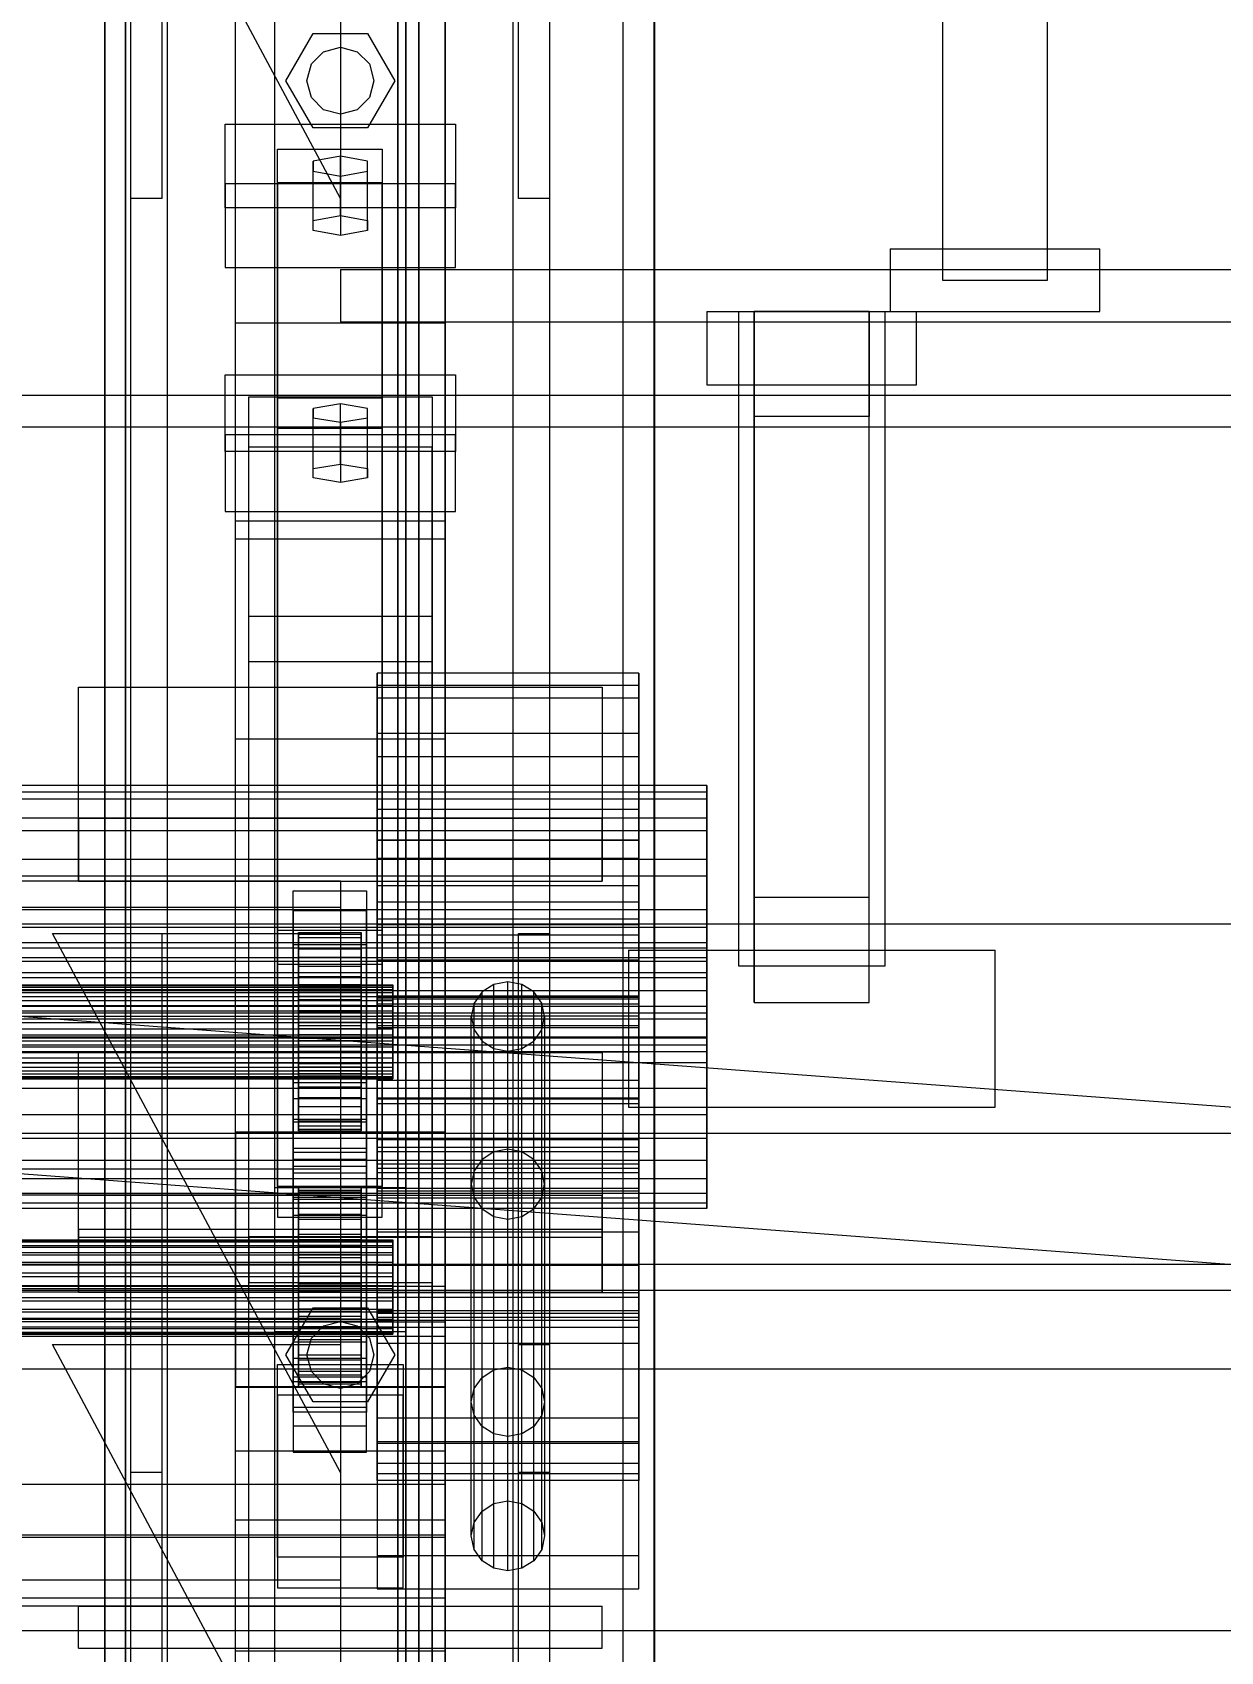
# Model space of a CAD drawing. Header units: millimetres. Extents: x -1970 to 34302, y -65268 to 6837.
# Drawn here: x 371.2 to 598.1, y -35690 to -35380.7 of the extents above; entities that cross this region are included whole.
import ezdxf

# ---------------------------------------------------------------- set-up
doc = ezdxf.new("R2010")
doc.units = ezdxf.units.MM
for name, color, linetype, lineweight in [('COTAS_O', 1, 'Continuous', 0), ('COTAS_P', 1, 'Continuous', 0), ('frontal_briquetadora', 7, 'Continuous', 0), ('frontal_C01', 7, 'Continuous', 0), ('frontal_C02', 7, 'Continuous', 0), ('frontal_C07', 7, 'Continuous', 0), ('frontal_tolva_provisional', 7, 'Continuous', 0)]:
    doc.layers.add(name, color=color, linetype=linetype, lineweight=lineweight)
doc.dimstyles.new('R19_100', dxfattribs={"dimtxt": 250, "dimasz": 150, "dimexe": 150, "dimexo": 80, "dimgap": 100, "dimtad": 1, "dimtih": 1, "dimtoh": 1, "dimdsep": 46, "dimcen": 0.09, "dimadec": 0, "dimazin": 0, "dimtfac": 1, "dimtdec": 4, "dimtofl": 0, "dimtmove": 0, "dimatfit": 3, "dimfxl": 1, "dimtolj": 1, "dimtzin": 0, "dimarcsym": 0})

# ---------------------------------------------------------------- blocks, each defined once
blk = doc.blocks.new('*D41')
at = {"layer": 'COTAS_O', "color": 0, "lineweight": -2, "transparency": 16777216}
for p, q in [((-1480, -35920), (-1480, -35150)), ((490, -35920), (490, -35150)), ((-1330, -35300), (340, -35300))]:
    blk.add_line(p, q, dxfattribs=at)
at = {"layer": 'COTAS_O', "color": 0, "transparency": 16777216}
for points in [[(-1330, -35275), (-1330, -35325), (-1480, -35300)], [(340, -35275), (340, -35325), (490, -35300)]]:
    blk.add_solid(points, dxfattribs=at)
at = {"layer": 'Defpoints', "color": 0, "transparency": 16777216}
for p in [(490, -35300), (-1480, -36000), (490, -36000)]:
    blk.add_point(p, dxfattribs=at)
blk = doc.blocks.new('*D43')
at = {"layer": 'COTAS_P', "color": 0, "lineweight": -2, "transparency": 16777216}
for p, q in [((-804, -35920), (-804, -35150)), ((804, -35920), (804, -35150)), ((-654, -35300), (654, -35300))]:
    blk.add_line(p, q, dxfattribs=at)
at = {"layer": 'COTAS_P', "color": 0, "transparency": 16777216}
for points in [[(-654, -35275), (-654, -35325), (-804, -35300)], [(654, -35275), (654, -35325), (804, -35300)]]:
    blk.add_solid(points, dxfattribs=at)
at = {"layer": 'Defpoints', "color": 0, "transparency": 16777216}
for p in [(804, -35300), (-804, -36000), (804, -36000)]:
    blk.add_point(p, dxfattribs=at)

msp = doc.modelspace()

# ---------------------------------------------------------------- linework, layer by layer
at = {"layer": 'frontal_briquetadora'}
for p, q in [((484, -35988), (484, -34950)), ((490, -35988), (490, -34950)), ((385, -35872.053), (385, -35072.053)), ((445, -35072.053), (445, -35872.053)), ((385, -35075.779), (385, -35875.779)), ((389, -35075.779), (389, -35875.779)), ((441, -35875.779), (441, -35075.779)), ((445, -35875.779), (445, -35075.779)), ((385, -35924.221), (385, -35124.221)), ((389, -35924.221), (389, -35124.221)), ((441, -35124.221), (441, -35924.221)), ((445, -35124.221), (445, -35924.221)), ((385, -35127.947), (385, -35927.947)), ((445, -35927.947), (445, -35127.947))]:
    msp.add_line(p, q, dxfattribs=at)
at = {"layer": 'frontal_C01'}
for p, q in [((390, -35975), (390, -34088.498)), ((397, -35975), (397, -34088.498)), ((463, -35975), (463, -34088.498)), ((470, -35975), (470, -34088.498)), ((390, -35975), (390, -34888.934)), ((397, -35975), (397, -34888.934)), ((463, -35975), (463, -34888.934)), ((470, -35975), (470, -34888.934)), ((410, -35436.141), (410, -35051.931)), ((450, -35051.931), (450, -35436.141)), ((417.5, -35717.137), (417.5, -35058.194)), ((442.5, -35058.194), (442.5, -35717.137)), ((417.5, -35742.506), (417.5, -35083.563)), ((442.5, -35742.506), (442.5, -35083.563)), ((410, -35474.035), (410, -35089.826)), ((450, -35474.035), (450, -35089.826)), ((410, -35706.138), (410, -35321.929)), ((450, -35321.929), (450, -35706.138)), ((410, -35753.506), (410, -35369.297)), ((450, -35753.506), (450, -35369.297)), ((408, -35414.215), (408, -35398.206)), ((408, -35398.206), (452, -35398.206)), ((408, -35409.575), (408, -35398.206)), ((452, -35398.206), (452, -35414.215)), ((452, -35398.206), (452, -35409.575)), ((418, -35409.412), (418, -35403.009)), ((418, -35403.009), (438, -35403.009)), ((418, -35552.291), (418, -35403.009)), ((438, -35403.009), (438, -35409.412)), ((438, -35403.009), (438, -35552.291)), ((430, -35404.29), (424.804, -35405.25)), ((424.804, -35405.25), (424.804, -35407.171)), ((424.804, -35416.618), (424.804, -35405.25)), ((424.804, -35407.171), (430, -35408.132)), ((424.804, -35418.539), (424.804, -35407.171)), ((435.196, -35405.25), (430, -35404.29)), ((430, -35415.658), (430, -35404.29)), ((430, -35408.132), (435.196, -35407.171)), ((435.196, -35407.171), (435.196, -35405.25)), ((435.196, -35416.618), (435.196, -35405.25)), ((435.196, -35418.539), (435.196, -35407.171)), ((452, -35409.575), (408, -35409.575)), ((408, -35409.575), (408, -35425.583)), ((438, -35409.412), (418, -35409.412)), ((418, -35409.412), (418, -35558.694)), ((430, -35408.132), (430, -35419.5)), ((438, -35558.694), (438, -35409.412)), ((452, -35425.583), (452, -35409.575)), ((452, -35414.215), (408, -35414.215)), ((408, -35414.215), (408, -35425.583)), ((424.804, -35416.618), (430, -35415.658)), ((430, -35415.658), (435.196, -35416.618)), ((452, -35425.583), (452, -35414.215)), ((424.804, -35418.539), (424.804, -35416.618)), ((430, -35419.5), (424.804, -35418.539)), ((435.196, -35418.539), (430, -35419.5)), ((435.196, -35416.618), (435.196, -35418.539)), ((408, -35425.583), (452, -35425.583)), ((410, -35474.035), (410, -35436.141)), ((410, -35436.141), (450, -35436.141)), ((410, -35627.029), (410, -35436.141)), ((450, -35436.141), (450, -35474.035)), ((450, -35436.141), (450, -35627.029)), ((412.5, -35459.89), (412.5, -35450.285)), ((412.5, -35450.285), (447.5, -35450.285)), ((412.5, -35725.019), (412.5, -35450.285)), ((447.5, -35450.285), (447.5, -35459.89)), ((447.5, -35450.285), (447.5, -35725.019)), ((447.5, -35459.89), (412.5, -35459.89)), ((412.5, -35734.624), (412.5, -35459.89)), ((447.5, -35734.624), (447.5, -35459.89)), ((450, -35474.035), (410, -35474.035)), ((410, -35664.923), (410, -35474.035)), ((450, -35664.923), (450, -35474.035)), ((437, -35507.875), (437, -35503.105)), ((437, -35503.105), (437, -35505.474)), ((487, -35503.105), (437, -35503.105)), ((487, -35505.474), (487, -35503.105)), ((487, -35503.105), (487, -35507.875)), ((437, -35505.474), (437, -35514.622)), ((487, -35505.474), (437, -35505.474)), ((487, -35514.622), (487, -35505.474)), ((437, -35519.058), (437, -35507.875)), ((487, -35507.875), (437, -35507.875)), ((487, -35507.875), (487, -35519.058)), ((437, -35514.622), (437, -35529.156)), ((487, -35514.622), (437, -35514.622)), ((487, -35529.156), (487, -35514.622)), ((437, -35534.952), (437, -35519.058)), ((487, -35519.058), (437, -35519.058)), ((487, -35519.058), (487, -35534.952)), ((500, -35524.557), (350, -35524.557)), ((500, -35525.842), (500, -35524.557)), ((500, -35524.557), (500, -35527.145)), ((500, -35525.842), (350, -35525.842)), ((500, -35527.145), (350, -35527.145)), ((500, -35530.806), (500, -35525.842)), ((500, -35527.145), (500, -35533.212)), ((500, -35530.806), (350, -35530.806)), ((437, -35529.156), (437, -35546.863)), ((487, -35529.156), (437, -35529.156)), ((487, -35546.863), (487, -35529.156)), ((500, -35538.691), (500, -35530.806)), ((500, -35533.212), (350, -35533.212)), ((500, -35533.212), (500, -35541.836)), ((437, -35553.137), (437, -35534.952)), ((437, -35534.952), (487, -35534.952)), ((487, -35534.952), (487, -35553.137)), ((500, -35538.691), (350, -35538.691)), ((500, -35548.298), (500, -35538.691)), ((350, -35541.836), (500, -35541.836)), ((500, -35541.836), (500, -35551.702)), ((421, -35548.501), (421, -35544.659)), ((421, -35544.659), (435, -35544.659)), ((421, -35584.448), (421, -35544.659)), ((435, -35544.659), (435, -35548.501)), ((435, -35544.659), (435, -35584.448)), ((500, -35548.298), (350, -35548.298)), ((435, -35548.501), (421, -35548.501)), ((421, -35548.501), (421, -35588.29)), ((435, -35588.29), (435, -35548.501)), ((437, -35546.863), (437, -35565.048)), ((487, -35546.863), (437, -35546.863)), ((487, -35565.048), (487, -35546.863)), ((500, -35558.164), (500, -35548.298)), ((500, -35551.702), (350, -35551.702)), ((438, -35552.291), (418, -35552.291)), ((418, -35552.291), (418, -35558.694)), ((437, -35631.184), (437, -35551.14)), ((437, -35551.14), (487, -35551.14)), ((437, -35565.35), (437, -35551.14)), ((438, -35558.694), (438, -35552.291)), ((487, -35551.14), (487, -35631.184)), ((487, -35551.14), (487, -35565.35)), ((500, -35551.702), (500, -35561.309)), ((421, -35558.747), (421, -35554.905)), ((421, -35554.905), (435, -35554.905)), ((421, -35594.694), (421, -35554.905)), ((422, -35562.616), (422, -35552.636)), ((422, -35552.636), (422, -35552.967)), ((422, -35552.636), (434, -35552.636)), ((422, -35553.598), (422, -35552.636)), ((422, -35562.773), (422, -35552.967)), ((422, -35552.967), (422, -35554.568)), ((422, -35552.967), (434, -35552.967)), ((422, -35563.071), (422, -35553.598)), ((422, -35553.598), (434, -35553.598)), ((422, -35555.785), (422, -35553.598)), ((422, -35563.531), (422, -35554.568)), ((422, -35554.568), (422, -35557.329)), ((422, -35554.568), (434, -35554.568)), ((434, -35552.967), (434, -35552.636)), ((434, -35552.636), (434, -35562.616)), ((434, -35552.636), (434, -35553.598)), ((434, -35554.568), (434, -35552.967)), ((434, -35552.967), (434, -35562.773)), ((434, -35553.598), (434, -35563.071)), ((434, -35553.598), (434, -35555.785)), ((434, -35557.329), (434, -35554.568)), ((434, -35554.568), (434, -35563.531)), ((435, -35554.905), (435, -35558.747)), ((435, -35554.905), (435, -35594.694)), ((437, -35570.844), (437, -35553.137)), ((487, -35553.137), (437, -35553.137)), ((487, -35553.137), (487, -35570.844)), ((500, -35558.164), (350, -35558.164)), ((418, -35558.694), (438, -35558.694)), ((435, -35558.747), (421, -35558.747)), ((421, -35558.747), (421, -35598.536)), ((422, -35564.107), (422, -35555.785)), ((422, -35555.785), (434, -35555.785)), ((422, -35559.051), (422, -35555.785)), ((422, -35564.839), (422, -35557.329)), ((422, -35557.329), (422, -35561.063)), ((422, -35557.329), (434, -35557.329)), ((434, -35555.785), (434, -35564.107)), ((434, -35555.785), (434, -35559.051)), ((434, -35561.063), (434, -35557.329)), ((434, -35557.329), (434, -35564.839)), ((435, -35598.536), (435, -35558.747)), ((500, -35566.788), (500, -35558.164)), ((500, -35561.309), (350, -35561.309)), ((422, -35565.654), (422, -35559.051)), ((422, -35559.051), (434, -35559.051)), ((422, -35563.171), (422, -35559.051)), ((422, -35566.607), (422, -35561.063)), ((422, -35561.063), (422, -35565.514)), ((422, -35561.063), (434, -35561.063)), ((434, -35559.051), (434, -35565.654)), ((434, -35559.051), (434, -35563.171)), ((434, -35565.514), (434, -35561.063)), ((434, -35561.063), (434, -35566.607)), ((500, -35561.309), (500, -35569.194)), ((-440, -35562.616), (440, -35562.616)), ((-440, -35562.773), (440, -35562.773)), ((-440, -35563.071), (440, -35563.071)), ((-440, -35563.531), (440, -35563.531)), ((-440, -35564.107), (440, -35564.107)), ((-440, -35564.839), (440, -35564.839)), ((422, -35562.773), (422, -35562.616)), ((434, -35562.616), (422, -35562.616)), ((422, -35562.616), (422, -35563.071)), ((422, -35563.531), (422, -35562.773)), ((434, -35562.773), (422, -35562.773)), ((434, -35563.071), (422, -35563.071)), ((422, -35563.071), (422, -35564.107)), ((422, -35567.606), (422, -35563.171)), ((422, -35563.171), (434, -35563.171)), ((422, -35567.866), (422, -35563.171)), ((422, -35564.839), (422, -35563.531)), ((434, -35563.531), (422, -35563.531)), ((434, -35564.107), (422, -35564.107)), ((422, -35564.107), (422, -35565.654)), ((422, -35566.607), (422, -35564.839)), ((434, -35564.839), (422, -35564.839)), ((434, -35562.616), (434, -35562.773)), ((434, -35563.071), (434, -35562.616)), ((434, -35562.773), (434, -35563.531)), ((434, -35564.107), (434, -35563.071)), ((434, -35563.171), (434, -35567.606)), ((434, -35563.171), (434, -35567.866)), ((434, -35563.531), (434, -35564.839)), ((434, -35565.654), (434, -35564.107)), ((434, -35564.839), (434, -35566.607)), ((437, -35622.394), (437, -35564.763)), ((437, -35564.763), (487, -35564.763)), ((437, -35570.447), (437, -35564.763)), ((440, -35562.773), (440, -35562.616)), ((440, -35562.616), (440, -35563.071)), ((440, -35563.531), (440, -35562.773)), ((440, -35563.071), (440, -35564.107)), ((440, -35564.839), (440, -35563.531)), ((440, -35564.107), (440, -35565.654)), ((440, -35566.607), (440, -35564.839)), ((457.05, -35563.995), (455.533, -35566.146)), ((459.321, -35562.557), (457.05, -35563.995)), ((457.05, -35637.635), (457.05, -35563.995)), ((462, -35562.052), (459.321, -35562.557)), ((459.321, -35636.197), (459.321, -35562.557)), ((464.679, -35562.557), (462, -35562.052)), ((462, -35635.692), (462, -35562.052)), ((466.95, -35563.995), (464.679, -35562.557)), ((464.679, -35636.197), (464.679, -35562.557)), ((468.467, -35566.146), (466.95, -35563.995)), ((466.95, -35637.635), (466.95, -35563.995)), ((487, -35564.763), (487, -35622.394)), ((487, -35564.763), (487, -35570.447)), ((-440, -35565.654), (440, -35565.654)), ((-440, -35566.607), (440, -35566.607)), ((-440, -35567.606), (440, -35567.606)), ((500, -35566.788), (350, -35566.788)), ((422, -35565.514), (422, -35568.716)), ((434, -35565.514), (422, -35565.514)), ((422, -35565.514), (422, -35570.38)), ((434, -35565.654), (422, -35565.654)), ((422, -35565.654), (422, -35567.606)), ((422, -35568.716), (422, -35566.607)), ((434, -35566.607), (422, -35566.607)), ((434, -35567.606), (422, -35567.606)), ((422, -35567.606), (422, -35569.83)), ((422, -35569.83), (422, -35567.866)), ((422, -35567.866), (434, -35567.866)), ((422, -35572.815), (422, -35567.866)), ((434, -35568.716), (434, -35565.514)), ((434, -35570.38), (434, -35565.514)), ((434, -35567.606), (434, -35565.654)), ((434, -35566.607), (434, -35568.716)), ((434, -35569.83), (434, -35567.606)), ((434, -35567.866), (434, -35569.83)), ((434, -35567.866), (434, -35572.815)), ((437, -35565.048), (437, -35580.942)), ((487, -35565.048), (437, -35565.048)), ((487, -35565.35), (437, -35565.35)), ((437, -35565.35), (437, -35645.394)), ((440, -35565.654), (440, -35567.606)), ((440, -35568.716), (440, -35566.607)), ((440, -35567.606), (440, -35569.83)), ((455.533, -35566.146), (455, -35568.684)), ((455.533, -35639.786), (455.533, -35566.146)), ((469, -35568.684), (468.467, -35566.146)), ((468.467, -35639.786), (468.467, -35566.146)), ((487, -35580.942), (487, -35565.048)), ((487, -35645.394), (487, -35565.35)), ((500, -35572.855), (500, -35566.788)), ((440, -35568.716), (-440, -35568.716)), ((-440, -35569.83), (440, -35569.83)), ((-440, -35571.021), (440, -35571.021)), ((500, -35569.194), (350, -35569.194)), ((422, -35568.716), (434, -35568.716)), ((422, -35571.021), (422, -35568.716)), ((434, -35569.83), (422, -35569.83)), ((422, -35569.83), (422, -35572.174)), ((422, -35571.021), (422, -35570.38)), ((422, -35570.38), (422, -35575.329)), ((422, -35570.38), (434, -35570.38)), ((422, -35573.365), (422, -35571.021)), ((434, -35571.021), (422, -35571.021)), ((434, -35568.716), (434, -35571.021)), ((434, -35572.174), (434, -35569.83)), ((434, -35575.329), (434, -35570.38)), ((434, -35570.38), (434, -35571.021)), ((434, -35571.021), (434, -35573.365)), ((437, -35626.184), (437, -35568.552)), ((437, -35568.552), (487, -35568.552)), ((437, -35592.236), (437, -35568.552)), ((487, -35570.447), (437, -35570.447)), ((437, -35570.447), (437, -35628.078)), ((437, -35585.378), (437, -35570.844)), ((487, -35570.844), (437, -35570.844)), ((440, -35571.021), (440, -35568.716)), ((440, -35569.83), (440, -35572.174)), ((440, -35573.365), (440, -35571.021)), ((455, -35568.684), (455.533, -35571.222)), ((455, -35642.324), (455, -35568.684)), ((468.467, -35571.222), (469, -35568.684)), ((469, -35568.684), (469, -35642.324)), ((487, -35568.552), (487, -35626.184)), ((487, -35568.552), (487, -35592.236)), ((487, -35628.078), (487, -35570.447)), ((487, -35570.844), (487, -35585.378)), ((500, -35569.194), (500, -35574.158)), ((-440, -35572.174), (440, -35572.174)), ((-440, -35573.365), (440, -35573.365)), ((500, -35572.855), (350, -35572.855)), ((500, -35574.158), (350, -35574.158)), ((422, -35572.174), (422, -35572.815)), ((434, -35572.174), (422, -35572.174)), ((422, -35572.174), (422, -35574.479)), ((422, -35572.815), (434, -35572.815)), ((422, -35577.681), (422, -35572.815)), ((422, -35575.589), (422, -35573.365)), ((422, -35573.365), (422, -35575.329)), ((434, -35573.365), (422, -35573.365)), ((434, -35572.815), (434, -35572.174)), ((434, -35574.479), (434, -35572.174)), ((434, -35572.815), (434, -35577.681)), ((434, -35575.329), (434, -35573.365)), ((434, -35573.365), (434, -35575.589)), ((440, -35572.174), (440, -35574.479)), ((440, -35575.589), (440, -35573.365)), ((455.533, -35571.222), (457.05, -35573.373)), ((455.533, -35644.862), (455.533, -35571.222)), ((457.05, -35573.373), (459.321, -35574.811)), ((457.05, -35647.013), (457.05, -35573.373)), ((464.679, -35574.811), (466.95, -35573.373)), ((466.95, -35573.373), (468.467, -35571.222)), ((466.95, -35647.013), (466.95, -35573.373)), ((468.467, -35644.862), (468.467, -35571.222)), ((500, -35575.443), (500, -35572.855)), ((500, -35574.158), (500, -35575.443)), ((-440, -35574.479), (440, -35574.479)), ((-440, -35575.589), (440, -35575.589)), ((-440, -35576.587), (440, -35576.587)), ((500, -35575.443), (350, -35575.443)), ((380, -35609.369), (380, -35575.573)), ((380, -35575.573), (480, -35575.573)), ((380, -35621.369), (380, -35575.573)), ((422, -35574.479), (422, -35577.681)), ((434, -35574.479), (422, -35574.479)), ((422, -35574.479), (422, -35576.587)), ((422, -35575.329), (422, -35580.024)), ((422, -35575.329), (434, -35575.329)), ((422, -35577.54), (422, -35575.589)), ((422, -35575.589), (422, -35580.024)), ((434, -35575.589), (422, -35575.589)), ((422, -35576.587), (422, -35582.132)), ((434, -35576.587), (422, -35576.587)), ((422, -35576.587), (422, -35578.356)), ((434, -35577.681), (434, -35574.479)), ((434, -35576.587), (434, -35574.479)), ((434, -35580.024), (434, -35575.329)), ((434, -35580.024), (434, -35575.589)), ((434, -35575.589), (434, -35577.54)), ((434, -35582.132), (434, -35576.587)), ((434, -35578.356), (434, -35576.587)), ((440, -35574.479), (440, -35576.587)), ((440, -35577.54), (440, -35575.589)), ((440, -35576.587), (440, -35578.356)), ((459.321, -35574.811), (462, -35575.315)), ((459.321, -35648.451), (459.321, -35574.811)), ((462, -35575.315), (464.679, -35574.811)), ((462, -35648.955), (462, -35575.315)), ((464.679, -35648.451), (464.679, -35574.811)), ((480, -35575.573), (480, -35609.369)), ((480, -35575.573), (480, -35621.369)), ((-440, -35577.54), (440, -35577.54)), ((-440, -35578.356), (440, -35578.356)), ((-440, -35579.087), (440, -35579.087)), ((-440, -35579.664), (440, -35579.664)), ((-440, -35580.124), (440, -35580.124)), ((-440, -35580.422), (440, -35580.422)), ((422, -35579.087), (422, -35577.54)), ((422, -35577.54), (422, -35584.144)), ((434, -35577.54), (422, -35577.54)), ((422, -35577.681), (434, -35577.681)), ((422, -35582.132), (422, -35577.681)), ((422, -35578.356), (422, -35585.866)), ((434, -35578.356), (422, -35578.356)), ((422, -35578.356), (422, -35579.664)), ((422, -35580.124), (422, -35579.087)), ((422, -35579.087), (422, -35587.409)), ((434, -35579.087), (422, -35579.087)), ((422, -35579.664), (422, -35588.627)), ((434, -35579.664), (422, -35579.664)), ((422, -35579.664), (422, -35580.422)), ((422, -35580.024), (422, -35584.144)), ((422, -35580.024), (434, -35580.024)), ((422, -35580.579), (422, -35580.124)), ((422, -35580.124), (422, -35589.597)), ((434, -35580.124), (422, -35580.124)), ((422, -35580.422), (422, -35590.227)), ((434, -35580.422), (422, -35580.422)), ((422, -35580.422), (422, -35580.579)), ((434, -35584.144), (434, -35577.54)), ((434, -35577.54), (434, -35579.087)), ((434, -35577.681), (434, -35582.132)), ((434, -35585.866), (434, -35578.356)), ((434, -35579.664), (434, -35578.356)), ((434, -35587.409), (434, -35579.087)), ((434, -35579.087), (434, -35580.124)), ((434, -35588.627), (434, -35579.664)), ((434, -35580.422), (434, -35579.664)), ((434, -35584.144), (434, -35580.024)), ((434, -35589.597), (434, -35580.124)), ((434, -35580.124), (434, -35580.579)), ((434, -35590.227), (434, -35580.422)), ((434, -35580.579), (434, -35580.422)), ((440, -35579.087), (440, -35577.54)), ((440, -35578.356), (440, -35579.664)), ((440, -35580.124), (440, -35579.087)), ((440, -35579.664), (440, -35580.422)), ((440, -35580.579), (440, -35580.124)), ((440, -35580.422), (440, -35580.579)), ((-440, -35580.579), (440, -35580.579)), ((421, -35596.014), (421, -35581.286)), ((421, -35581.286), (435, -35581.286)), ((421, -35588.865), (421, -35581.286)), ((422, -35580.579), (422, -35590.558)), ((434, -35580.579), (422, -35580.579)), ((422, -35582.132), (434, -35582.132)), ((422, -35585.866), (422, -35582.132)), ((434, -35590.558), (434, -35580.579)), ((434, -35582.132), (434, -35585.866)), ((435, -35581.286), (435, -35596.014)), ((435, -35581.286), (435, -35588.865)), ((437, -35580.942), (437, -35592.125)), ((487, -35580.942), (437, -35580.942)), ((487, -35592.125), (487, -35580.942)), ((435, -35584.448), (421, -35584.448)), ((421, -35584.448), (421, -35588.29)), ((422, -35584.144), (422, -35587.409)), ((422, -35584.144), (434, -35584.144)), ((422, -35585.866), (434, -35585.866)), ((422, -35588.627), (422, -35585.866)), ((434, -35587.409), (434, -35584.144)), ((434, -35585.866), (434, -35588.627)), ((435, -35588.29), (435, -35584.448)), ((437, -35594.526), (437, -35585.378)), ((487, -35585.378), (437, -35585.378)), ((487, -35585.378), (487, -35594.526)), ((421, -35588.29), (435, -35588.29)), ((435, -35588.865), (421, -35588.865)), ((421, -35588.865), (421, -35603.593)), ((422, -35587.409), (422, -35589.597)), ((422, -35587.409), (434, -35587.409)), ((422, -35588.627), (434, -35588.627)), ((422, -35590.227), (422, -35588.627)), ((422, -35589.597), (422, -35590.558)), ((422, -35589.597), (434, -35589.597)), ((434, -35589.597), (434, -35587.409)), ((434, -35588.627), (434, -35590.227)), ((434, -35590.558), (434, -35589.597)), ((435, -35603.593), (435, -35588.865)), ((422, -35590.227), (434, -35590.227)), ((422, -35590.558), (422, -35590.227)), ((422, -35590.558), (434, -35590.558)), ((434, -35590.227), (434, -35590.558)), ((437, -35592.125), (437, -35596.895)), ((487, -35592.125), (437, -35592.125)), ((487, -35592.236), (437, -35592.236)), ((437, -35592.236), (437, -35649.868)), ((487, -35596.895), (487, -35592.125)), ((487, -35649.868), (487, -35592.236)), ((435, -35594.694), (421, -35594.694)), ((421, -35594.694), (421, -35598.536)), ((435, -35598.536), (435, -35594.694)), ((437, -35596.895), (437, -35594.526)), ((487, -35594.526), (437, -35594.526)), ((487, -35594.526), (487, -35596.895)), ((435, -35596.014), (421, -35596.014)), ((421, -35596.014), (421, -35603.593)), ((421, -35598.536), (435, -35598.536)), ((435, -35603.593), (435, -35596.014)), ((487, -35596.895), (437, -35596.895)), ((421, -35603.593), (435, -35603.593)), ((480, -35609.369), (380, -35609.369)), ((380, -35609.369), (380, -35621.369)), ((480, -35621.369), (480, -35609.369)), ((-450, -35620.217), (450, -35620.217)), ((450, -35620.217), (450, -35629.823)), ((450, -35620.217), (450, -35658.112)), ((430, -35621.369), (-430, -35621.369)), ((380, -35621.369), (480, -35621.369)), ((430, -35621.369), (430, -35626.369)), ((487, -35622.394), (437, -35622.394)), ((437, -35622.394), (437, -35628.078)), ((487, -35628.078), (487, -35622.394)), ((430, -35626.369), (-430, -35626.369)), ((430, -35626.369), (430, -35676.369)), ((487, -35626.184), (437, -35626.184)), ((437, -35626.184), (437, -35649.868)), ((487, -35649.868), (487, -35626.184)), ((450, -35629.823), (-450, -35629.823)), ((410, -35664.923), (410, -35627.029)), ((410, -35627.029), (450, -35627.029)), ((437, -35628.078), (487, -35628.078)), ((450, -35627.029), (450, -35664.923)), ((450, -35667.717), (450, -35629.823)), ((430, -35734.369), (375, -35631.369)), ((375, -35631.369), (430, -35631.369)), ((390, -35734.369), (390, -35631.369)), ((390, -35631.369), (396, -35631.369)), ((396, -35734.369), (396, -35631.369)), ((430, -35631.369), (430, -35734.369)), ((487, -35631.184), (437, -35631.184)), ((437, -35631.184), (437, -35645.394)), ((464, -35734.369), (464, -35631.369)), ((464, -35631.369), (470, -35631.369)), ((470, -35734.369), (470, -35631.369)), ((487, -35645.394), (487, -35631.184)), ((459.321, -35636.197), (462, -35635.692)), ((462, -35635.692), (464.679, -35636.197)), ((455.533, -35639.786), (457.05, -35637.635)), ((457.05, -35637.635), (459.321, -35636.197)), ((464.679, -35636.197), (466.95, -35637.635)), ((466.95, -35637.635), (468.467, -35639.786)), ((455, -35642.324), (455.533, -35639.786)), ((455.533, -35644.862), (455, -35642.324)), ((468.467, -35639.786), (469, -35642.324)), ((469, -35642.324), (468.467, -35644.862)), ((437, -35645.394), (487, -35645.394)), ((457.05, -35647.013), (455.533, -35644.862)), ((468.467, -35644.862), (466.95, -35647.013)), ((459.321, -35648.451), (457.05, -35647.013)), ((462, -35648.955), (459.321, -35648.451)), ((464.679, -35648.451), (462, -35648.955)), ((466.95, -35647.013), (464.679, -35648.451)), ((437, -35649.868), (487, -35649.868)), ((450, -35658.112), (-450, -35658.112)), ((450, -35667.717), (450, -35658.112)), ((450, -35664.923), (410, -35664.923)), ((-450, -35667.717), (450, -35667.717)), ((430, -35676.369), (-430, -35676.369)), ((430, -35676.369), (430, -35681.369)), ((430, -35681.369), (-430, -35681.369)), ((380, -35681.369), (480, -35681.369)), ((380, -35689.369), (380, -35681.369)), ((480, -35689.369), (480, -35681.369)), ((380, -35689.369), (480, -35689.369)), ((390, -35689.369), (397, -35689.369)), ((390, -35975), (390, -35689.369)), ((397, -35975), (397, -35689.369)), ((397, -35689.369), (463, -35689.369)), ((463, -35689.369), (470, -35689.369)), ((463, -35975), (463, -35689.369)), ((470, -35975), (470, -35689.369))]:
    msp.add_line(p, q, dxfattribs=at)
at = {"layer": 'frontal_C02'}
for p, q in [((390, -35975), (390, -33576.746)), ((397, -35975), (397, -33576.746)), ((463, -35975), (463, -33576.746)), ((470, -35975), (470, -33576.746)), ((390, -35975), (390, -34072.136)), ((397, -35975), (397, -34072.136)), ((463, -35975), (463, -34072.136)), ((470, -35975), (470, -34072.136)), ((390, -35975), (390, -34861.253)), ((397, -35975), (397, -34861.253)), ((463, -35975), (463, -34861.253)), ((470, -35975), (470, -34861.253)), ((410, -35477.439), (410, -35126.72)), ((450, -35126.72), (450, -35477.439)), ((417.5, -35601.333), (417.5, -35132.029)), ((442.5, -35132.029), (442.5, -35601.333)), ((417.5, -35628.97), (417.5, -35159.666)), ((442.5, -35628.97), (442.5, -35159.666)), ((410, -35515.692), (410, -35164.974)), ((450, -35515.692), (450, -35164.974)), ((410, -35590.878), (410, -35303.277)), ((450, -35303.277), (450, -35590.878)), ((410, -35639.425), (410, -35351.825)), ((450, -35639.425), (450, -35351.825)), ((408, -35460.721), (408, -35446.107)), ((408, -35446.107), (452, -35446.107)), ((408, -35457.583), (408, -35446.107)), ((452, -35446.107), (452, -35460.721)), ((452, -35446.107), (452, -35457.583)), ((418, -35456.337), (418, -35450.491)), ((418, -35450.491), (438, -35450.491)), ((418, -35601.188), (418, -35450.491)), ((438, -35450.491), (438, -35456.337)), ((438, -35450.491), (438, -35601.188)), ((430, -35451.66), (424.804, -35452.537)), ((424.804, -35452.537), (424.804, -35454.291)), ((424.804, -35464.013), (424.804, -35452.537)), ((435.196, -35452.537), (430, -35451.66)), ((430, -35463.136), (430, -35451.66)), ((435.196, -35454.291), (435.196, -35452.537)), ((435.196, -35464.013), (435.196, -35452.537)), ((438, -35456.337), (418, -35456.337)), ((418, -35456.337), (418, -35607.033)), ((424.804, -35454.291), (430, -35455.168)), ((424.804, -35465.767), (424.804, -35454.291)), ((430, -35455.168), (435.196, -35454.291)), ((430, -35455.168), (430, -35466.644)), ((435.196, -35465.767), (435.196, -35454.291)), ((438, -35607.033), (438, -35456.337)), ((452, -35457.583), (408, -35457.583)), ((408, -35457.583), (408, -35472.197)), ((452, -35472.197), (452, -35457.583)), ((452, -35460.721), (408, -35460.721)), ((408, -35460.721), (408, -35472.197)), ((452, -35472.197), (452, -35460.721)), ((424.804, -35464.013), (430, -35463.136)), ((424.804, -35465.767), (424.804, -35464.013)), ((430, -35466.644), (424.804, -35465.767)), ((430, -35463.136), (435.196, -35464.013)), ((435.196, -35465.767), (430, -35466.644)), ((435.196, -35464.013), (435.196, -35465.767)), ((408, -35472.197), (452, -35472.197)), ((410, -35515.692), (410, -35477.439)), ((410, -35477.439), (450, -35477.439)), ((410, -35651.688), (410, -35477.439)), ((450, -35477.439), (450, -35515.692)), ((450, -35477.439), (450, -35651.688)), ((412.5, -35500.95), (412.5, -35492.182)), ((412.5, -35492.182), (447.5, -35492.182)), ((412.5, -35610.767), (412.5, -35492.182)), ((447.5, -35492.182), (447.5, -35500.95)), ((447.5, -35492.182), (447.5, -35610.767)), ((447.5, -35500.95), (412.5, -35500.95)), ((412.5, -35619.535), (412.5, -35500.95)), ((447.5, -35619.535), (447.5, -35500.95)), ((380, -35530.837), (380, -35505.776)), ((380, -35505.776), (480, -35505.776)), ((380, -35542.837), (380, -35505.776)), ((480, -35505.776), (480, -35530.837)), ((480, -35505.776), (480, -35542.837)), ((450, -35515.692), (410, -35515.692)), ((410, -35689.941), (410, -35515.692)), ((450, -35689.941), (450, -35515.692)), ((480, -35530.837), (380, -35530.837)), ((380, -35530.837), (380, -35542.837)), ((480, -35542.837), (480, -35530.837)), ((437, -35538.504), (437, -35533.217)), ((437, -35533.217), (437, -35535.052)), ((487, -35533.217), (437, -35533.217)), ((487, -35535.052), (487, -35533.217)), ((487, -35533.217), (487, -35538.504)), ((437, -35535.052), (437, -35543.73)), ((487, -35535.052), (437, -35535.052)), ((487, -35543.73), (487, -35535.052)), ((437, -35550.108), (437, -35538.504)), ((487, -35538.504), (437, -35538.504)), ((487, -35538.504), (487, -35550.108)), ((430, -35542.837), (-430, -35542.837)), ((380, -35542.837), (480, -35542.837)), ((430, -35542.837), (430, -35547.837)), ((437, -35543.73), (437, -35557.93)), ((487, -35543.73), (437, -35543.73)), ((487, -35557.93), (487, -35543.73)), ((430, -35547.837), (-430, -35547.837)), ((430, -35547.837), (430, -35597.837)), ((437, -35566.264), (437, -35550.108)), ((487, -35550.108), (437, -35550.108)), ((487, -35550.108), (487, -35566.264)), ((500, -35554.618), (350, -35554.618)), ((500, -35555.613), (350, -35555.613)), ((430, -35655.837), (375, -35552.837)), ((375, -35552.837), (430, -35552.837)), ((390, -35655.837), (390, -35552.837)), ((390, -35552.837), (396, -35552.837)), ((396, -35655.837), (396, -35552.837)), ((430, -35552.837), (430, -35655.837)), ((464, -35655.837), (464, -35552.837)), ((464, -35552.837), (470, -35552.837)), ((470, -35655.837), (470, -35552.837)), ((500, -35555.613), (500, -35554.618)), ((500, -35554.618), (500, -35557.486)), ((500, -35560.322), (500, -35555.613)), ((500, -35557.486), (350, -35557.486)), ((437, -35557.93), (437, -35575.49)), ((487, -35557.93), (437, -35557.93)), ((487, -35575.49), (487, -35557.93)), ((500, -35557.486), (500, -35563.782)), ((500, -35560.322), (350, -35560.322)), ((500, -35568.026), (500, -35560.322)), ((500, -35563.782), (350, -35563.782)), ((500, -35563.782), (500, -35572.547)), ((500, -35568.026), (350, -35568.026)), ((437, -35584.51), (437, -35566.264)), ((437, -35566.264), (487, -35566.264)), ((487, -35566.264), (487, -35584.51)), ((500, -35577.553), (500, -35568.026)), ((350, -35572.547), (500, -35572.547)), ((500, -35572.547), (500, -35582.447)), ((437, -35575.49), (437, -35593.736)), ((487, -35575.49), (437, -35575.49)), ((487, -35593.736), (487, -35575.49)), ((500, -35577.553), (350, -35577.553)), ((500, -35587.453), (500, -35577.553)), ((500, -35582.447), (350, -35582.447)), ((500, -35582.447), (500, -35591.974)), ((437, -35657.312), (437, -35584.245)), ((437, -35584.245), (487, -35584.245)), ((437, -35598.59), (437, -35584.245)), ((437, -35602.07), (437, -35584.51)), ((487, -35584.51), (437, -35584.51)), ((487, -35584.245), (487, -35657.312)), ((487, -35584.245), (487, -35598.59)), ((487, -35584.51), (487, -35602.07)), ((500, -35587.453), (350, -35587.453)), ((500, -35596.218), (500, -35587.453)), ((500, -35591.974), (350, -35591.974)), ((450, -35590.77), (410, -35590.77)), ((410, -35590.77), (410, -35639.533)), ((410, -35722.94), (410, -35590.77)), ((410, -35639.425), (410, -35590.878)), ((410, -35590.878), (450, -35590.878)), ((450, -35639.533), (450, -35590.77)), ((450, -35590.77), (450, -35722.94)), ((450, -35590.878), (450, -35639.425)), ((500, -35591.974), (500, -35599.678)), ((421, -35597.362), (421, -35593.855)), ((421, -35593.855), (435, -35593.855)), ((421, -35634.021), (421, -35593.855)), ((435, -35593.855), (435, -35597.362)), ((435, -35593.855), (435, -35634.021)), ((437, -35593.736), (437, -35609.892)), ((487, -35593.736), (437, -35593.736)), ((459.321, -35594.533), (457.05, -35595.984)), ((462, -35594.023), (459.321, -35594.533)), ((459.321, -35661.754), (459.321, -35594.533)), ((464.679, -35594.533), (462, -35594.023)), ((462, -35661.244), (462, -35594.023)), ((466.95, -35595.984), (464.679, -35594.533)), ((464.679, -35661.754), (464.679, -35594.533)), ((487, -35609.892), (487, -35593.736)), ((430, -35597.837), (-430, -35597.837)), ((500, -35596.218), (350, -35596.218)), ((435, -35597.362), (421, -35597.362)), ((421, -35597.362), (421, -35637.528)), ((430, -35597.837), (430, -35602.837)), ((435, -35637.528), (435, -35597.362)), ((437, -35650.295), (437, -35597.688)), ((437, -35597.688), (487, -35597.688)), ((437, -35603.426), (437, -35597.688)), ((487, -35598.59), (437, -35598.59)), ((437, -35598.59), (437, -35671.657)), ((455.533, -35598.156), (455, -35600.718)), ((457.05, -35595.984), (455.533, -35598.156)), ((455.533, -35665.377), (455.533, -35598.156)), ((457.05, -35663.205), (457.05, -35595.984)), ((468.467, -35598.156), (466.95, -35595.984)), ((466.95, -35663.205), (466.95, -35595.984)), ((469, -35600.718), (468.467, -35598.156)), ((468.467, -35665.377), (468.467, -35598.156)), ((487, -35597.688), (487, -35650.295)), ((487, -35597.688), (487, -35603.426)), ((487, -35671.657), (487, -35598.59)), ((500, -35602.514), (500, -35596.218)), ((500, -35599.678), (350, -35599.678)), ((417.5, -35628.97), (417.5, -35601.333)), ((417.5, -35601.333), (442.5, -35601.333)), ((438, -35601.188), (418, -35601.188)), ((418, -35601.188), (418, -35607.033)), ((422, -35611.373), (422, -35601.38)), ((422, -35601.38), (422, -35601.855)), ((422, -35601.38), (434, -35601.38)), ((422, -35602.198), (422, -35601.38)), ((422, -35611.599), (422, -35601.855)), ((422, -35601.855), (422, -35603.593)), ((422, -35601.855), (434, -35601.855)), ((434, -35601.855), (434, -35601.38)), ((434, -35601.38), (434, -35611.373)), ((434, -35601.38), (434, -35602.198)), ((434, -35603.593), (434, -35601.855)), ((434, -35601.855), (434, -35611.599)), ((437, -35654.121), (437, -35601.513)), ((437, -35601.513), (487, -35601.513)), ((437, -35625.421), (437, -35601.513)), ((437, -35616.27), (437, -35602.07)), ((487, -35602.07), (437, -35602.07)), ((438, -35607.033), (438, -35601.188)), ((442.5, -35601.333), (442.5, -35628.97)), ((455, -35600.718), (455.533, -35603.279)), ((455, -35667.939), (455, -35600.718)), ((468.467, -35603.279), (469, -35600.718)), ((469, -35600.718), (469, -35667.939)), ((487, -35601.513), (487, -35654.121)), ((487, -35601.513), (487, -35625.421)), ((487, -35602.07), (487, -35616.27)), ((500, -35599.678), (500, -35604.387)), ((430, -35602.837), (-430, -35602.837)), ((500, -35602.514), (350, -35602.514)), ((500, -35604.387), (350, -35604.387)), ((380, -35602.837), (480, -35602.837)), ((380, -35610.837), (380, -35602.837)), ((421, -35606.715), (421, -35603.208)), ((421, -35603.208), (435, -35603.208)), ((421, -35643.374), (421, -35603.208)), ((422, -35611.761), (422, -35602.198)), ((422, -35602.198), (434, -35602.198)), ((422, -35604.254), (422, -35602.198)), ((422, -35612.422), (422, -35603.593)), ((422, -35603.593), (422, -35606.474)), ((422, -35603.593), (434, -35603.593)), ((422, -35612.735), (422, -35604.254)), ((422, -35604.254), (434, -35604.254)), ((422, -35607.409), (422, -35604.254)), ((434, -35602.198), (434, -35611.761)), ((434, -35602.198), (434, -35604.254)), ((434, -35606.474), (434, -35603.593)), ((434, -35603.593), (434, -35612.422)), ((434, -35604.254), (434, -35612.735)), ((434, -35604.254), (434, -35607.409)), ((435, -35603.208), (435, -35606.715)), ((435, -35603.208), (435, -35643.374)), ((487, -35603.426), (437, -35603.426)), ((437, -35603.426), (437, -35656.033)), ((455.533, -35603.279), (457.05, -35605.451)), ((455.533, -35670.5), (455.533, -35603.279)), ((466.95, -35605.451), (468.467, -35603.279)), ((468.467, -35670.5), (468.467, -35603.279)), ((480, -35610.837), (480, -35602.837)), ((487, -35656.033), (487, -35603.426)), ((500, -35605.382), (500, -35602.514)), ((500, -35604.387), (500, -35605.382)), ((500, -35605.382), (350, -35605.382)), ((418, -35607.033), (438, -35607.033)), ((435, -35606.715), (421, -35606.715)), ((421, -35606.715), (421, -35646.881)), ((422, -35613.787), (422, -35606.474)), ((422, -35606.474), (422, -35610.301)), ((422, -35606.474), (434, -35606.474)), ((422, -35614.229), (422, -35607.409)), ((422, -35607.409), (434, -35607.409)), ((422, -35611.446), (422, -35607.409)), ((434, -35610.301), (434, -35606.474)), ((434, -35606.474), (434, -35613.787)), ((434, -35607.409), (434, -35614.229)), ((434, -35607.409), (434, -35611.446)), ((435, -35646.881), (435, -35606.715)), ((457.05, -35605.451), (459.321, -35606.902)), ((457.05, -35672.672), (457.05, -35605.451)), ((459.321, -35606.902), (462, -35607.412)), ((459.321, -35674.123), (459.321, -35606.902)), ((462, -35607.412), (464.679, -35606.902)), ((462, -35674.633), (462, -35607.412)), ((464.679, -35606.902), (466.95, -35605.451)), ((464.679, -35674.123), (464.679, -35606.902)), ((466.95, -35672.672), (466.95, -35605.451)), ((-440, -35611.373), (440, -35611.373)), ((380, -35610.837), (480, -35610.837)), ((390, -35610.837), (397, -35610.837)), ((390, -35975), (390, -35610.837)), ((397, -35975), (397, -35610.837)), ((397, -35610.837), (463, -35610.837)), ((447.5, -35610.767), (412.5, -35610.767)), ((412.5, -35610.767), (412.5, -35619.535)), ((422, -35615.6), (422, -35610.301)), ((422, -35610.301), (422, -35614.815)), ((422, -35610.301), (434, -35610.301)), ((422, -35611.599), (422, -35611.373)), ((434, -35611.373), (422, -35611.373)), ((422, -35611.373), (422, -35611.761)), ((434, -35614.815), (434, -35610.301)), ((434, -35610.301), (434, -35615.6)), ((434, -35611.373), (434, -35611.599)), ((434, -35611.761), (434, -35611.373)), ((437, -35609.892), (437, -35621.496)), ((487, -35609.892), (437, -35609.892)), ((440, -35611.599), (440, -35611.373)), ((440, -35611.373), (440, -35611.761)), ((447.5, -35619.535), (447.5, -35610.767)), ((463, -35610.837), (470, -35610.837)), ((463, -35975), (463, -35610.837)), ((470, -35975), (470, -35610.837)), ((487, -35621.496), (487, -35609.892)), ((-440, -35611.599), (440, -35611.599)), ((-440, -35611.761), (440, -35611.761)), ((-440, -35612.422), (440, -35612.422)), ((-440, -35612.735), (440, -35612.735)), ((-440, -35613.787), (440, -35613.787)), ((-440, -35614.229), (440, -35614.229)), ((422, -35616.142), (422, -35611.446)), ((422, -35611.446), (434, -35611.446)), ((422, -35616.092), (422, -35611.446)), ((422, -35612.422), (422, -35611.599)), ((434, -35611.599), (422, -35611.599)), ((434, -35611.761), (422, -35611.761)), ((422, -35611.761), (422, -35612.735)), ((422, -35613.787), (422, -35612.422)), ((434, -35612.422), (422, -35612.422)), ((434, -35612.735), (422, -35612.735)), ((422, -35612.735), (422, -35614.229)), ((422, -35615.6), (422, -35613.787)), ((434, -35613.787), (422, -35613.787)), ((434, -35614.229), (422, -35614.229)), ((422, -35614.229), (422, -35616.142)), ((434, -35611.446), (434, -35616.142)), ((434, -35611.446), (434, -35616.092)), ((434, -35611.599), (434, -35612.422)), ((434, -35612.735), (434, -35611.761)), ((434, -35612.422), (434, -35613.787)), ((434, -35614.229), (434, -35612.735)), ((434, -35613.787), (434, -35615.6)), ((434, -35616.142), (434, -35614.229)), ((440, -35612.422), (440, -35611.599)), ((440, -35611.761), (440, -35612.735)), ((440, -35613.787), (440, -35612.422)), ((440, -35612.735), (440, -35614.229)), ((440, -35615.6), (440, -35613.787)), ((440, -35614.229), (440, -35616.142)), ((-440, -35615.6), (440, -35615.6)), ((-440, -35616.142), (440, -35616.142)), ((422, -35614.815), (422, -35617.738)), ((434, -35614.815), (422, -35614.815)), ((422, -35614.815), (422, -35619.707)), ((422, -35617.738), (422, -35615.6)), ((434, -35615.6), (422, -35615.6)), ((422, -35618.343), (422, -35616.092)), ((422, -35616.092), (434, -35616.092)), ((422, -35621.029), (422, -35616.092)), ((434, -35616.142), (422, -35616.142)), ((422, -35616.142), (422, -35618.343)), ((434, -35617.738), (434, -35614.815)), ((434, -35619.707), (434, -35614.815)), ((434, -35615.6), (434, -35617.738)), ((434, -35616.092), (434, -35618.343)), ((434, -35616.092), (434, -35621.029)), ((434, -35618.343), (434, -35616.142)), ((437, -35624.948), (437, -35616.27)), ((487, -35616.27), (437, -35616.27)), ((440, -35617.738), (440, -35615.6)), ((440, -35616.142), (440, -35618.343)), ((487, -35616.27), (487, -35624.948)), ((440, -35617.738), (-440, -35617.738)), ((-440, -35618.343), (440, -35618.343)), ((-440, -35620.055), (440, -35620.055)), ((412.5, -35619.535), (447.5, -35619.535)), ((422, -35617.738), (434, -35617.738)), ((422, -35620.055), (422, -35617.738)), ((434, -35618.343), (422, -35618.343)), ((422, -35618.343), (422, -35620.681)), ((422, -35620.055), (422, -35619.707)), ((422, -35619.707), (422, -35624.644)), ((422, -35619.707), (434, -35619.707)), ((422, -35622.394), (422, -35620.055)), ((434, -35620.055), (422, -35620.055)), ((434, -35617.738), (434, -35620.055)), ((434, -35620.681), (434, -35618.343)), ((434, -35624.644), (434, -35619.707)), ((434, -35619.707), (434, -35620.055)), ((434, -35620.055), (434, -35622.394)), ((440, -35620.055), (440, -35617.738)), ((440, -35618.343), (440, -35620.681)), ((440, -35622.394), (440, -35620.055)), ((-440, -35620.681), (440, -35620.681)), ((-440, -35622.394), (440, -35622.394)), ((-440, -35622.998), (440, -35622.998)), ((422, -35620.681), (422, -35621.029)), ((434, -35620.681), (422, -35620.681)), ((422, -35620.681), (422, -35622.998)), ((422, -35621.029), (434, -35621.029)), ((422, -35625.921), (422, -35621.029)), ((422, -35624.594), (422, -35622.394)), ((422, -35622.394), (422, -35624.644)), ((434, -35622.394), (422, -35622.394)), ((422, -35622.998), (422, -35625.921)), ((434, -35622.998), (422, -35622.998)), ((422, -35622.998), (422, -35625.136)), ((434, -35621.029), (434, -35620.681)), ((434, -35622.998), (434, -35620.681)), ((434, -35621.029), (434, -35625.921)), ((434, -35624.644), (434, -35622.394)), ((434, -35622.394), (434, -35624.594)), ((434, -35625.921), (434, -35622.998)), ((434, -35625.136), (434, -35622.998)), ((437, -35621.496), (437, -35626.783)), ((487, -35621.496), (437, -35621.496)), ((440, -35620.681), (440, -35622.998)), ((440, -35624.594), (440, -35622.394)), ((440, -35622.998), (440, -35625.136)), ((487, -35626.783), (487, -35621.496)), ((-440, -35624.594), (440, -35624.594)), ((-440, -35625.136), (440, -35625.136)), ((-440, -35626.507), (440, -35626.507)), ((419.6, -35633.337), (424.8, -35624.33)), ((422, -35626.507), (422, -35624.594)), ((422, -35624.594), (422, -35629.29)), ((434, -35624.594), (422, -35624.594)), ((422, -35624.644), (422, -35629.29)), ((422, -35624.644), (434, -35624.644)), ((422, -35625.136), (422, -35630.435)), ((434, -35625.136), (422, -35625.136)), ((422, -35625.136), (422, -35626.95)), ((422, -35625.921), (434, -35625.921)), ((422, -35630.435), (422, -35625.921)), ((422, -35628.001), (422, -35626.507)), ((422, -35626.507), (422, -35633.328)), ((434, -35626.507), (422, -35626.507)), ((424.8, -35624.33), (435.2, -35624.33)), ((434, -35629.29), (434, -35624.594)), ((434, -35624.594), (434, -35626.507)), ((434, -35629.29), (434, -35624.644)), ((434, -35630.435), (434, -35625.136)), ((434, -35626.95), (434, -35625.136)), ((434, -35625.921), (434, -35630.435)), ((434, -35633.328), (434, -35626.507)), ((434, -35626.507), (434, -35628.001)), ((435.2, -35624.33), (440.4, -35633.337)), ((437, -35626.783), (437, -35624.948)), ((487, -35624.948), (437, -35624.948)), ((487, -35625.421), (437, -35625.421)), ((437, -35625.421), (437, -35678.029)), ((487, -35626.783), (437, -35626.783)), ((440, -35626.507), (440, -35624.594)), ((440, -35625.136), (440, -35626.95)), ((440, -35628.001), (440, -35626.507)), ((487, -35624.948), (487, -35626.783)), ((487, -35678.029), (487, -35625.421)), ((-440, -35626.95), (440, -35626.95)), ((-440, -35628.001), (440, -35628.001)), ((-440, -35628.314), (440, -35628.314)), ((-440, -35628.975), (440, -35628.975)), ((-440, -35629.137), (440, -35629.137)), ((-440, -35629.363), (440, -35629.363)), ((442.5, -35628.97), (417.5, -35628.97)), ((422, -35626.95), (422, -35634.262)), ((434, -35626.95), (422, -35626.95)), ((422, -35626.95), (422, -35628.314)), ((422, -35628.975), (422, -35628.001)), ((422, -35628.001), (422, -35636.482)), ((434, -35628.001), (422, -35628.001)), ((422, -35628.314), (422, -35637.143)), ((434, -35628.314), (422, -35628.314)), ((422, -35628.314), (422, -35629.137)), ((422, -35629.363), (422, -35628.975)), ((422, -35628.975), (422, -35638.538)), ((434, -35628.975), (422, -35628.975)), ((422, -35629.137), (422, -35638.881)), ((434, -35629.137), (422, -35629.137)), ((422, -35629.137), (422, -35629.363)), ((422, -35629.29), (422, -35633.328)), ((422, -35629.29), (434, -35629.29)), ((422, -35629.363), (422, -35639.357)), ((434, -35629.363), (422, -35629.363)), ((424.457, -35630.137), (426.8, -35627.794)), ((426.8, -35627.794), (430, -35626.937)), ((430, -35626.937), (433.2, -35627.794)), ((433.2, -35627.794), (435.543, -35630.137)), ((434, -35634.262), (434, -35626.95)), ((434, -35628.314), (434, -35626.95)), ((434, -35636.482), (434, -35628.001)), ((434, -35628.001), (434, -35628.975)), ((434, -35637.143), (434, -35628.314)), ((434, -35629.137), (434, -35628.314)), ((434, -35638.538), (434, -35628.975)), ((434, -35628.975), (434, -35629.363)), ((434, -35638.881), (434, -35629.137)), ((434, -35629.363), (434, -35629.137)), ((434, -35633.328), (434, -35629.29)), ((434, -35639.357), (434, -35629.363)), ((440, -35626.95), (440, -35628.314)), ((440, -35628.975), (440, -35628.001)), ((440, -35628.314), (440, -35629.137)), ((440, -35629.363), (440, -35628.975)), ((440, -35629.137), (440, -35629.363)), ((421, -35644.304), (421, -35630.86)), ((421, -35630.86), (435, -35630.86)), ((421, -35638.511), (421, -35630.86)), ((422, -35630.435), (434, -35630.435)), ((422, -35634.262), (422, -35630.435)), ((423.6, -35633.337), (424.457, -35630.137)), ((434, -35630.435), (434, -35634.262)), ((435, -35630.86), (435, -35644.304)), ((435, -35630.86), (435, -35638.511)), ((435.543, -35630.137), (436.4, -35633.337)), ((418, -35641.026), (418, -35635.181)), ((418, -35635.181), (442, -35635.181)), ((418, -35672.017), (418, -35635.181)), ((424.8, -35642.343), (419.6, -35633.337)), ((435, -35634.021), (421, -35634.021)), ((421, -35634.021), (421, -35637.528)), ((422, -35633.328), (422, -35636.482)), ((422, -35633.328), (434, -35633.328)), ((422, -35634.262), (434, -35634.262)), ((422, -35637.143), (422, -35634.262)), ((424.457, -35636.537), (423.6, -35633.337)), ((434, -35636.482), (434, -35633.328)), ((434, -35634.262), (434, -35637.143)), ((435, -35637.528), (435, -35634.021)), ((440.4, -35633.337), (435.2, -35642.343)), ((436.4, -35633.337), (435.543, -35636.537)), ((442, -35635.181), (442, -35641.026)), ((442, -35635.181), (442, -35672.017)), ((421, -35637.528), (435, -35637.528)), ((435, -35638.511), (421, -35638.511)), ((421, -35638.511), (421, -35651.955)), ((422, -35636.482), (422, -35638.538)), ((422, -35636.482), (434, -35636.482)), ((422, -35637.143), (434, -35637.143)), ((422, -35638.881), (422, -35637.143)), ((422, -35638.538), (422, -35639.357)), ((422, -35638.538), (434, -35638.538)), ((422, -35638.881), (434, -35638.881)), ((422, -35639.357), (422, -35638.881)), ((426.8, -35638.879), (424.457, -35636.537)), ((430, -35639.737), (426.8, -35638.879)), ((433.2, -35638.879), (430, -35639.737)), ((435.543, -35636.537), (433.2, -35638.879)), ((434, -35638.538), (434, -35636.482)), ((434, -35637.143), (434, -35638.881)), ((434, -35639.357), (434, -35638.538)), ((434, -35638.881), (434, -35639.357)), ((435, -35651.955), (435, -35638.511)), ((450, -35639.425), (410, -35639.425)), ((410, -35639.533), (450, -35639.533)), ((410, -35771.703), (410, -35639.533)), ((442, -35641.026), (418, -35641.026)), ((418, -35641.026), (418, -35677.862)), ((422, -35639.357), (434, -35639.357)), ((442, -35677.862), (442, -35641.026)), ((450, -35771.703), (450, -35639.533)), ((435, -35643.374), (421, -35643.374)), ((421, -35643.374), (421, -35646.881)), ((435, -35644.304), (421, -35644.304)), ((421, -35644.304), (421, -35651.955)), ((435.2, -35642.343), (424.8, -35642.343)), ((435, -35646.881), (435, -35643.374)), ((435, -35651.955), (435, -35644.304)), ((421, -35646.881), (435, -35646.881)), ((487, -35650.295), (437, -35650.295)), ((437, -35650.295), (437, -35656.033)), ((487, -35656.033), (487, -35650.295)), ((410, -35689.941), (410, -35651.688)), ((410, -35651.688), (450, -35651.688)), ((421, -35651.955), (435, -35651.955)), ((487, -35654.121), (437, -35654.121)), ((437, -35654.121), (437, -35678.029)), ((450, -35651.688), (450, -35689.941)), ((487, -35678.029), (487, -35654.121)), ((396, -35655.837), (390, -35655.837)), ((437, -35656.033), (487, -35656.033)), ((487, -35657.312), (437, -35657.312)), ((437, -35657.312), (437, -35671.657)), ((470, -35655.837), (464, -35655.837)), ((487, -35671.657), (487, -35657.312)), ((455.533, -35665.377), (457.05, -35663.205)), ((457.05, -35663.205), (459.321, -35661.754)), ((459.321, -35661.754), (462, -35661.244)), ((462, -35661.244), (464.679, -35661.754)), ((464.679, -35661.754), (466.95, -35663.205)), ((466.95, -35663.205), (468.467, -35665.377)), ((455, -35667.939), (455.533, -35665.377)), ((468.467, -35665.377), (469, -35667.939)), ((-450, -35668.138), (450, -35668.138)), ((450, -35668.138), (450, -35679.829)), ((450, -35668.138), (450, -35701.61)), ((455.533, -35670.5), (455, -35667.939)), ((469, -35667.939), (468.467, -35670.5)), ((442, -35672.017), (418, -35672.017)), ((418, -35672.017), (418, -35677.862)), ((437, -35671.657), (487, -35671.657)), ((442, -35677.862), (442, -35672.017)), ((457.05, -35672.672), (455.533, -35670.5)), ((459.321, -35674.123), (457.05, -35672.672)), ((466.95, -35672.672), (464.679, -35674.123)), ((468.467, -35670.5), (466.95, -35672.672)), ((462, -35674.633), (459.321, -35674.123)), ((464.679, -35674.123), (462, -35674.633)), ((418, -35677.862), (442, -35677.862)), ((437, -35678.029), (487, -35678.029)), ((450, -35679.829), (-450, -35679.829)), ((450, -35713.3), (450, -35679.829)), ((450, -35689.941), (410, -35689.941))]:
    msp.add_line(p, q, dxfattribs=at)
at = {"layer": 'frontal_C07'}
for p, q in [((390, -35975), (390, -35158.648)), ((397, -35975), (397, -35158.648)), ((463, -35975), (463, -35158.648)), ((470, -35975), (470, -35158.648)), ((390, -35975), (390, -35283.361)), ((397, -35975), (397, -35283.361)), ((463, -35975), (463, -35283.361)), ((470, -35975), (470, -35283.361)), ((430, -35412.405), (375, -35309.405)), ((390, -35412.405), (390, -35309.405)), ((396, -35412.405), (396, -35309.405)), ((430, -35309.405), (430, -35412.405)), ((464, -35412.405), (464, -35309.405)), ((470, -35412.405), (470, -35309.405)), ((390, -35975), (390, -35367.405)), ((397, -35975), (397, -35367.405)), ((463, -35975), (463, -35367.405)), ((470, -35975), (470, -35367.405)), ((419.6, -35389.905), (424.8, -35380.898)), ((424.8, -35380.898), (435.2, -35380.898)), ((435.2, -35380.898), (440.4, -35389.905)), ((424.457, -35386.705), (426.8, -35384.363)), ((426.8, -35384.363), (430, -35383.505)), ((430, -35383.505), (433.2, -35384.363)), ((433.2, -35384.363), (435.543, -35386.705)), ((423.6, -35389.905), (424.457, -35386.705)), ((435.543, -35386.705), (436.4, -35389.905)), ((424.8, -35398.912), (419.6, -35389.905)), ((424.457, -35393.105), (423.6, -35389.905)), ((440.4, -35389.905), (435.2, -35398.912)), ((436.4, -35389.905), (435.543, -35393.105)), ((426.8, -35395.448), (424.457, -35393.105)), ((435.543, -35393.105), (433.2, -35395.448)), ((430, -35396.305), (426.8, -35395.448)), ((433.2, -35395.448), (430, -35396.305)), ((435.2, -35398.912), (424.8, -35398.912)), ((396, -35412.405), (390, -35412.405)), ((470, -35412.405), (464, -35412.405))]:
    msp.add_line(p, q, dxfattribs=at)
at = {"layer": 'frontal_tolva_provisional'}
for p, q in [((545, -35338), (545, -35428)), ((565, -35428), (565, -35338)), ((450, -35364), (450, -35426)), ((535, -35422), (575, -35422)), ((535, -35422), (535, -35434)), ((575, -35434), (575, -35422)), ((430, -35426), (1190, -35426)), ((430, -35426), (430, -35436)), ((450, -35426), (650, -35426)), ((545, -35428), (565, -35428)), ((500, -35434), (540, -35434)), ((500, -35434), (500, -35448)), ((506, -35434), (534, -35434)), ((506, -35434), (506, -35559)), ((509, -35433.961), (531, -35433.961)), ((509, -35454.039), (509, -35433.961)), ((509, -35433.961), (509, -35545.961)), ((531, -35433.961), (531, -35454.039)), ((531, -35545.961), (531, -35433.961)), ((534, -35559), (534, -35434)), ((535, -35434), (575, -35434)), ((540, -35448), (540, -35434)), ((430, -35436), (1190, -35436)), ((-804, -35450), (804, -35450)), ((-800, -35450), (800, -35450)), ((300, -35450), (804, -35450)), ((330, -35450), (1500, -35450)), ((500, -35448), (540, -35448)), ((330, -35456), (1500, -35456)), ((531, -35454.039), (509, -35454.039)), ((509, -35566.039), (509, -35454.039)), ((531, -35566.039), (531, -35454.039)), ((509, -35545.961), (509, -35566.039)), ((531, -35545.961), (509, -35545.961)), ((531, -35566.039), (531, -35545.961)), ((200, -35551), (1400, -35551)), ((201.122, -35556.042), (1401.122, -35646.042)), ((485, -35556), (555, -35556)), ((485, -35556), (485, -35586)), ((555, -35586), (555, -35556)), ((506, -35559), (534, -35559)), ((509, -35566.039), (531, -35566.039)), ((198.878, -35585.958), (1398.878, -35675.958)), ((485, -35586), (555, -35586)), ((200, -35591), (1400, -35591)), ((-1000, -35616), (1500, -35616)), ((-1000, -35621), (1500, -35621)), ((200, -35636), (1400, -35636)), ((200, -35686), (1400, -35686))]:
    msp.add_line(p, q, dxfattribs=at)

# ---------------------------------------------------------------- dimensions: what is measured, and where the dimension line sits
at = {"layer": 'COTAS_O'}
dim = msp.add_aligned_dim(p1=(-1480, -36000), p2=(490, -36000), distance=700, text='<> O', dimstyle='R19_100', dxfattribs=at)
dim.commit()
dim.dimension.update_dxf_attribs({"geometry": '*D41', "text_midpoint": (-495, -35300)})
at = {"layer": 'COTAS_P'}
dim = msp.add_aligned_dim(p1=(-804, -36000), p2=(804, -36000), distance=700, text='<> P', dimstyle='R19_100', dxfattribs=at)
dim.commit()
dim.dimension.update_dxf_attribs({"geometry": '*D43', "text_midpoint": (0, -35300)})

doc.saveas('drawing.dxf')
